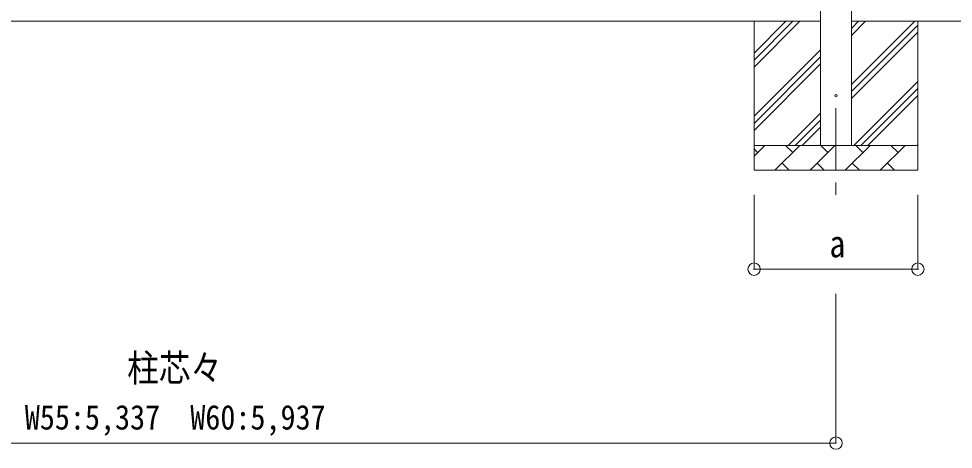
# Model space of a CAD drawing. Units: millimetres at full size, sheet at 1:50; details may follow other scales. Extents: x -14053 to 14053, y -9700 to 9700.
# Drawn here: x -3740 to 26, y 845 to 2581 of the extents above; entities that cross this region are included whole.
import ezdxf
from ezdxf.enums import TextEntityAlignment as Align

# ---------------------------------------------------------------- set-up
doc = ezdxf.new("R2010")
doc.units = ezdxf.units.MM
doc.header["$LTSCALE"] = 50
doc.header["$PDMODE"] = 32
doc.header["$PDSIZE"] = 50
doc.linetypes.add('CHAIN1', pattern=[8, 5, -1, 1, -1])
for name, color, linetype, lineweight in [('0-2_建具', 4, 'Continuous', 9), ('0-3_階段', 7, 'CHAIN1', 9), ('0-4_設備', 7, 'Continuous', 9), ('0-8_外構', 6, 'Continuous', 9)]:
    doc.layers.add(name, color=color, linetype=linetype, lineweight=lineweight)
doc.styles.add('ＭＳ ゴシック', font='')
doc.styles.get('ＭＳ ゴシック').set_extended_font_data('MS Gothic')

msp = doc.modelspace()

# ---------------------------------------------------------------- linework, layer by layer
at = {"layer": '0-2_建具'}
for p, q in [((-509.55, 2070.21), (-509.55, 4925.21)), ((-384.55, 4925.21), (-384.55, 2070.21))]:
    msp.add_line(p, q, dxfattribs=at)
msp.add_circle((-447.05, 2270.21), 4.5, dxfattribs=at)
at = {"layer": '0-3_階段'}
msp.add_line((-447.05, 2220.21), (-447.05, 1855.8), dxfattribs=at)
at = {"layer": '0-4_設備'}
for p, q in [((-509.55, 2570.21), (-5721.05, 2570.21)), ((-777.05, 2570.21), (-777.05, 1970.21)), ((-777.05, 2385.16), (-592, 2570.21)), ((-777.05, 2413.44), (-620.28, 2570.21)), ((-777.05, 2441.73), (-648.57, 2570.21)), ((-384.55, 2570.21), (385.45, 2570.21)), ((-384.55, 2315.11), (-129.45, 2570.21)), ((-384.55, 2513.1), (-327.44, 2570.21)), ((-384.55, 2541.39), (-355.72, 2570.21)), ((-117.05, 2570.21), (-117.05, 1970.21)), ((-384.55, 2286.83), (-117.05, 2554.33)), ((-384.55, 2258.54), (-117.05, 2526.04)), ((-777.05, 2187.17), (-509.55, 2454.67)), ((-777.05, 2158.89), (-509.55, 2426.39)), ((-777.05, 2130.6), (-509.55, 2398.1)), ((-374.89, 2070.21), (-117.05, 2328.05)), ((-346.61, 2070.21), (-117.05, 2299.77)), ((-318.32, 2070.21), (-117.05, 2271.48)), ((-639.45, 2070.21), (-509.55, 2200.11)), ((-611.16, 2070.21), (-509.55, 2171.83)), ((-582.88, 2070.21), (-509.55, 2143.54)), ((-120.33, 2070.21), (-117.05, 2073.49)), ((-777.05, 2070.21), (-117.05, 2070.21)), ((-777.05, 2027.32), (-734.15, 2070.21)), ((-762.71, 2041.66), (-777.05, 2056)), ((-692.73, 1970.21), (-592.73, 2070.21)), ((-621.29, 2041.66), (-649.84, 2070.21)), ((-551.31, 1970.21), (-451.31, 2070.21)), ((-479.87, 2041.66), (-508.42, 2070.21)), ((-409.89, 1970.21), (-309.89, 2070.21)), ((-338.44, 2041.66), (-367, 2070.21)), ((-268.47, 1970.21), (-168.47, 2070.21)), ((-197.02, 2041.66), (-225.58, 2070.21)), ((-664.18, 1998.76), (-635.63, 1970.21)), ((-522.76, 1998.76), (-494.21, 1970.21)), ((-381.34, 1998.76), (-352.78, 1970.21)), ((-239.92, 1998.76), (-211.36, 1970.21)), ((-117.05, 1970.21), (-777.05, 1970.21))]:
    msp.add_line(p, q, dxfattribs=at)
at = {"layer": '0-8_外構'}
for p, q in [((-777.05, 1571.21), (-777.05, 1871.21)), ((-117.05, 1571.21), (-117.05, 1871.21)), ((-777.05, 1571.21), (-117.05, 1571.21)), ((-447.05, 870.33), (-447.05, 1471.21)), ((-5783.55, 870.33), (-447.05, 870.33))]:
    msp.add_line(p, q, dxfattribs=at)
for p in [(-777.05, 1571.21), (-117.05, 1571.21), (-447.05, 870.33)]:
    msp.add_point(p, dxfattribs=at)

# ---------------------------------------------------------------- texts
at = {"layer": '0-8_外構', "color": 7, "style": 'ＭＳ ゴシック'}
for s, height, width, p in [('a', 110, 0.85, (-473.3, 1586.21)), ('柱芯々', 110, 0.85, (-3302.8, 1085.33)), ('W55:5,337\u3000W60:5,937', 98.97, 0.9, (-3715.3, 895.33))]:
    msp.add_text(s, height=height, dxfattribs=dict(at, width=width)).set_placement(p, align=Align.BOTTOM_LEFT)

doc.saveas('drawing.dxf')
